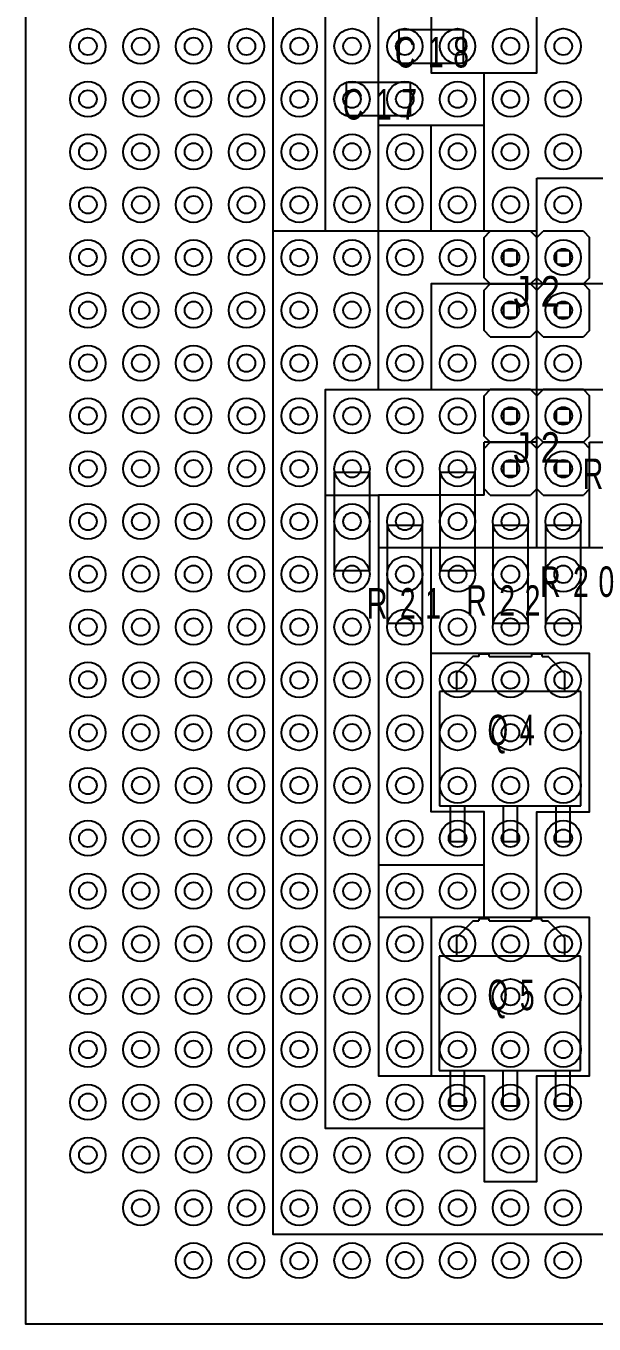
# Model space of a CAD drawing. Units: millimetres on the paper. Extents: x -72.8 to -0.8, y -24.6 to 70.4.
# Drawn here: x -72.8 to -45.5, y -24.6 to 37.8 of the extents above; entities that cross this region are included whole.
import ezdxf

# ---------------------------------------------------------------- set-up
doc = ezdxf.new("R2010")
doc.units = ezdxf.units.MM
for name, color, linetype in [('0-0_十字ユニバーサル基板', 7, 'Continuous'), ('0-2_カットパターン', 1, 'Continuous'), ('0-3_パーツレイアウト', 7, 'Continuous'), ('0-4_パーツナンバー', 3, 'Continuous')]:
    doc.layers.add(name, color=color, linetype=linetype)
doc.styles.add('MS UI Gothic', font='')
doc.styles.get('MS UI Gothic').set_extended_font_data('MS UI Gothic')

msp = doc.modelspace()

# ---------------------------------------------------------------- linework, layer by layer
at = {"layer": '0-0_十字ユニバーサル基板'}
msp.add_lwpolyline([(-0.83, -24.64), (-72.83, -24.64), (-72.83, 70.36), (-0.83, 70.36)], close=True, dxfattribs=at)
for centre, radius in [((-69.85, 36.83), 0.85), ((-67.31, 36.83), 0.85), ((-64.77, 36.83), 0.85), ((-62.23, 36.83), 0.85), ((-59.69, 36.83), 0.85), ((-57.15, 36.83), 0.85), ((-54.61, 36.83), 0.85), ((-52.07, 36.83), 0.85), ((-49.53, 36.83), 0.85), ((-46.99, 36.83), 0.85), ((-69.85, 36.83), 0.425), ((-67.31, 36.83), 0.425), ((-64.77, 36.83), 0.425), ((-62.23, 36.83), 0.425), ((-59.69, 36.83), 0.425), ((-57.15, 36.83), 0.425), ((-54.61, 36.83), 0.425), ((-52.07, 36.83), 0.425), ((-49.53, 36.83), 0.425), ((-46.99, 36.83), 0.425), ((-69.85, 34.29), 0.85), ((-67.31, 34.29), 0.85), ((-64.77, 34.29), 0.85), ((-62.23, 34.29), 0.85), ((-59.69, 34.29), 0.85), ((-57.15, 34.29), 0.85), ((-54.61, 34.29), 0.85), ((-52.07, 34.29), 0.85), ((-49.53, 34.29), 0.85), ((-46.99, 34.29), 0.85), ((-69.85, 34.29), 0.425), ((-67.31, 34.29), 0.425), ((-64.77, 34.29), 0.425), ((-62.23, 34.29), 0.425), ((-59.69, 34.29), 0.425), ((-57.15, 34.29), 0.425), ((-54.61, 34.29), 0.425), ((-52.07, 34.29), 0.425), ((-49.53, 34.29), 0.425), ((-46.99, 34.29), 0.425), ((-69.85, 31.75), 0.85), ((-67.31, 31.75), 0.85), ((-64.77, 31.75), 0.85), ((-62.23, 31.75), 0.85), ((-59.69, 31.75), 0.85), ((-57.15, 31.75), 0.85), ((-54.61, 31.75), 0.85), ((-52.07, 31.75), 0.85), ((-49.53, 31.75), 0.85), ((-46.99, 31.75), 0.85), ((-69.85, 31.75), 0.425), ((-67.31, 31.75), 0.425), ((-64.77, 31.75), 0.425), ((-62.23, 31.75), 0.425), ((-59.69, 31.75), 0.425), ((-57.15, 31.75), 0.425), ((-54.61, 31.75), 0.425), ((-52.07, 31.75), 0.425), ((-49.53, 31.75), 0.425), ((-46.99, 31.75), 0.425), ((-69.85, 29.21), 0.85), ((-67.31, 29.21), 0.85), ((-64.77, 29.21), 0.85), ((-62.23, 29.21), 0.85), ((-59.69, 29.21), 0.85), ((-57.15, 29.21), 0.85), ((-54.61, 29.21), 0.85), ((-52.07, 29.21), 0.85), ((-49.53, 29.21), 0.85), ((-46.99, 29.21), 0.85), ((-69.85, 29.21), 0.425), ((-67.31, 29.21), 0.425), ((-64.77, 29.21), 0.425), ((-62.23, 29.21), 0.425), ((-59.69, 29.21), 0.425), ((-57.15, 29.21), 0.425), ((-54.61, 29.21), 0.425), ((-52.07, 29.21), 0.425), ((-49.53, 29.21), 0.425), ((-46.99, 29.21), 0.425), ((-69.85, 26.67), 0.85), ((-67.31, 26.67), 0.85), ((-64.77, 26.67), 0.85), ((-62.23, 26.67), 0.85), ((-59.69, 26.67), 0.85), ((-57.15, 26.67), 0.85), ((-54.61, 26.67), 0.85), ((-52.07, 26.67), 0.85), ((-49.53, 26.67), 0.85), ((-46.99, 26.67), 0.85), ((-69.85, 26.67), 0.425), ((-67.31, 26.67), 0.425), ((-64.77, 26.67), 0.425), ((-62.23, 26.67), 0.425), ((-59.69, 26.67), 0.425), ((-57.15, 26.67), 0.425), ((-54.61, 26.67), 0.425), ((-52.07, 26.67), 0.425), ((-49.53, 26.67), 0.425), ((-46.99, 26.67), 0.425), ((-69.85, 24.13), 0.85), ((-67.31, 24.13), 0.85), ((-64.77, 24.13), 0.85), ((-62.23, 24.13), 0.85), ((-59.69, 24.13), 0.85), ((-57.15, 24.13), 0.85), ((-54.61, 24.13), 0.85), ((-52.07, 24.13), 0.85), ((-49.53, 24.13), 0.85), ((-46.99, 24.13), 0.85), ((-69.85, 24.13), 0.425), ((-67.31, 24.13), 0.425), ((-64.77, 24.13), 0.425), ((-62.23, 24.13), 0.425), ((-59.69, 24.13), 0.425), ((-57.15, 24.13), 0.425), ((-54.61, 24.13), 0.425), ((-52.07, 24.13), 0.425), ((-49.53, 24.13), 0.425), ((-46.99, 24.13), 0.425), ((-69.85, 21.59), 0.85), ((-69.85, 21.59), 0.425), ((-67.31, 21.59), 0.85), ((-67.31, 21.59), 0.425), ((-64.77, 21.59), 0.85), ((-64.77, 21.59), 0.425), ((-62.23, 21.59), 0.85), ((-62.23, 21.59), 0.425), ((-59.69, 21.59), 0.85), ((-59.69, 21.59), 0.425), ((-57.15, 21.59), 0.85), ((-57.15, 21.59), 0.425), ((-54.61, 21.59), 0.85), ((-54.61, 21.59), 0.425), ((-52.07, 21.59), 0.85), ((-52.07, 21.59), 0.425), ((-49.53, 21.59), 0.85), ((-49.53, 21.59), 0.425), ((-46.99, 21.59), 0.85), ((-46.99, 21.59), 0.425), ((-69.85, 19.05), 0.85), ((-69.85, 19.05), 0.425), ((-67.31, 19.05), 0.85), ((-67.31, 19.05), 0.425), ((-64.77, 19.05), 0.85), ((-64.77, 19.05), 0.425), ((-62.23, 19.05), 0.85), ((-62.23, 19.05), 0.425), ((-59.69, 19.05), 0.85), ((-59.69, 19.05), 0.425), ((-57.15, 19.05), 0.85), ((-57.15, 19.05), 0.425), ((-54.61, 19.05), 0.85), ((-54.61, 19.05), 0.425), ((-52.07, 19.05), 0.85), ((-52.07, 19.05), 0.425), ((-49.53, 19.05), 0.85), ((-49.53, 19.05), 0.425), ((-46.99, 19.05), 0.85), ((-46.99, 19.05), 0.425), ((-69.85, 16.51), 0.85), ((-69.85, 16.51), 0.425), ((-67.31, 16.51), 0.85), ((-67.31, 16.51), 0.425), ((-64.77, 16.51), 0.85), ((-64.77, 16.51), 0.425), ((-62.23, 16.51), 0.85), ((-62.23, 16.51), 0.425), ((-59.69, 16.51), 0.85), ((-59.69, 16.51), 0.425), ((-57.15, 16.51), 0.85), ((-57.15, 16.51), 0.425), ((-54.61, 16.51), 0.85), ((-54.61, 16.51), 0.425), ((-52.07, 16.51), 0.85), ((-52.07, 16.51), 0.425), ((-49.53, 16.51), 0.85), ((-49.53, 16.51), 0.425), ((-46.99, 16.51), 0.85), ((-46.99, 16.51), 0.425), ((-69.85, 13.97), 0.85), ((-69.85, 13.97), 0.425), ((-67.31, 13.97), 0.85), ((-67.31, 13.97), 0.425), ((-64.77, 13.97), 0.85), ((-64.77, 13.97), 0.425), ((-62.23, 13.97), 0.85), ((-62.23, 13.97), 0.425), ((-59.69, 13.97), 0.85), ((-59.69, 13.97), 0.425), ((-57.15, 13.97), 0.85), ((-57.15, 13.97), 0.425), ((-54.61, 13.97), 0.85), ((-54.61, 13.97), 0.425), ((-52.07, 13.97), 0.85), ((-52.07, 13.97), 0.425), ((-49.53, 13.97), 0.85), ((-49.53, 13.97), 0.425), ((-46.99, 13.97), 0.85), ((-46.99, 13.97), 0.425), ((-69.85, 11.43), 0.85), ((-67.31, 11.43), 0.85), ((-64.77, 11.43), 0.85), ((-62.23, 11.43), 0.85), ((-59.69, 11.43), 0.85), ((-57.15, 11.43), 0.85), ((-54.61, 11.43), 0.85), ((-52.07, 11.43), 0.85), ((-49.53, 11.43), 0.85), ((-46.99, 11.43), 0.85), ((-69.85, 11.43), 0.425), ((-67.31, 11.43), 0.425), ((-64.77, 11.43), 0.425), ((-62.23, 11.43), 0.425), ((-59.69, 11.43), 0.425), ((-57.15, 11.43), 0.425), ((-54.61, 11.43), 0.425), ((-52.07, 11.43), 0.425), ((-49.53, 11.43), 0.425), ((-46.99, 11.43), 0.425), ((-69.85, 8.89), 0.85), ((-67.31, 8.89), 0.85), ((-64.77, 8.89), 0.85), ((-62.23, 8.89), 0.85), ((-59.69, 8.89), 0.85), ((-57.15, 8.89), 0.85), ((-54.61, 8.89), 0.85), ((-52.07, 8.89), 0.85), ((-49.53, 8.89), 0.85), ((-46.99, 8.89), 0.85), ((-69.85, 8.89), 0.425), ((-67.31, 8.89), 0.425), ((-64.77, 8.89), 0.425), ((-62.23, 8.89), 0.425), ((-59.69, 8.89), 0.425), ((-57.15, 8.89), 0.425), ((-54.61, 8.89), 0.425), ((-52.07, 8.89), 0.425), ((-49.53, 8.89), 0.425), ((-46.99, 8.89), 0.425), ((-69.85, 6.35), 0.85), ((-67.31, 6.35), 0.85), ((-64.77, 6.35), 0.85), ((-62.23, 6.35), 0.85), ((-59.69, 6.35), 0.85), ((-57.15, 6.35), 0.85), ((-54.61, 6.35), 0.85), ((-52.07, 6.35), 0.85), ((-49.53, 6.35), 0.85), ((-46.99, 6.35), 0.85), ((-69.85, 6.35), 0.425), ((-67.31, 6.35), 0.425), ((-64.77, 6.35), 0.425), ((-62.23, 6.35), 0.425), ((-59.69, 6.35), 0.425), ((-57.15, 6.35), 0.425), ((-54.61, 6.35), 0.425), ((-52.07, 6.35), 0.425), ((-49.53, 6.35), 0.425), ((-46.99, 6.35), 0.425), ((-69.85, 3.81), 0.85), ((-67.31, 3.81), 0.85), ((-64.77, 3.81), 0.85), ((-62.23, 3.81), 0.85), ((-59.69, 3.81), 0.85), ((-57.15, 3.81), 0.85), ((-54.61, 3.81), 0.85), ((-52.07, 3.81), 0.85), ((-49.53, 3.81), 0.85), ((-46.99, 3.81), 0.85), ((-69.85, 3.81), 0.425), ((-67.31, 3.81), 0.425), ((-64.77, 3.81), 0.425), ((-62.23, 3.81), 0.425), ((-59.69, 3.81), 0.425), ((-57.15, 3.81), 0.425), ((-54.61, 3.81), 0.425), ((-52.07, 3.81), 0.425), ((-49.53, 3.81), 0.425), ((-46.99, 3.81), 0.425), ((-69.85, 1.27), 0.85), ((-67.31, 1.27), 0.85), ((-64.77, 1.27), 0.85), ((-62.23, 1.27), 0.85), ((-59.69, 1.27), 0.85), ((-57.15, 1.27), 0.85), ((-54.61, 1.27), 0.85), ((-52.07, 1.27), 0.85), ((-49.53, 1.27), 0.85), ((-46.99, 1.27), 0.85), ((-69.85, 1.27), 0.425), ((-67.31, 1.27), 0.425), ((-64.77, 1.27), 0.425), ((-62.23, 1.27), 0.425), ((-59.69, 1.27), 0.425), ((-57.15, 1.27), 0.425), ((-54.61, 1.27), 0.425), ((-52.07, 1.27), 0.425), ((-49.53, 1.27), 0.425), ((-46.99, 1.27), 0.425), ((-69.85, -1.27), 0.85), ((-67.31, -1.27), 0.85), ((-64.77, -1.27), 0.85), ((-62.23, -1.27), 0.85), ((-59.69, -1.27), 0.85), ((-57.15, -1.27), 0.85), ((-54.61, -1.27), 0.85), ((-52.07, -1.27), 0.85), ((-49.53, -1.27), 0.85), ((-46.99, -1.27), 0.85), ((-69.85, -1.27), 0.425), ((-67.31, -1.27), 0.425), ((-64.77, -1.27), 0.425), ((-62.23, -1.27), 0.425), ((-59.69, -1.27), 0.425), ((-57.15, -1.27), 0.425), ((-54.61, -1.27), 0.425), ((-52.07, -1.27), 0.425), ((-49.53, -1.27), 0.425), ((-46.99, -1.27), 0.425), ((-69.85, -3.81), 0.85), ((-67.31, -3.81), 0.85), ((-64.77, -3.81), 0.85), ((-62.23, -3.81), 0.85), ((-59.69, -3.81), 0.85), ((-57.15, -3.81), 0.85), ((-54.61, -3.81), 0.85), ((-52.07, -3.81), 0.85), ((-49.53, -3.81), 0.85), ((-46.99, -3.81), 0.85), ((-69.85, -3.81), 0.425), ((-67.31, -3.81), 0.425), ((-64.77, -3.81), 0.425), ((-62.23, -3.81), 0.425), ((-59.69, -3.81), 0.425), ((-57.15, -3.81), 0.425), ((-54.61, -3.81), 0.425), ((-52.07, -3.81), 0.425), ((-49.53, -3.81), 0.425), ((-46.99, -3.81), 0.425), ((-69.85, -6.35), 0.85), ((-67.31, -6.35), 0.85), ((-64.77, -6.35), 0.85), ((-62.23, -6.35), 0.85), ((-59.69, -6.35), 0.85), ((-57.15, -6.35), 0.85), ((-54.61, -6.35), 0.85), ((-52.07, -6.35), 0.85), ((-49.53, -6.35), 0.85), ((-46.99, -6.35), 0.85), ((-69.85, -6.35), 0.425), ((-67.31, -6.35), 0.425), ((-64.77, -6.35), 0.425), ((-62.23, -6.35), 0.425), ((-59.69, -6.35), 0.425), ((-57.15, -6.35), 0.425), ((-54.61, -6.35), 0.425), ((-52.07, -6.35), 0.425), ((-49.53, -6.35), 0.425), ((-46.99, -6.35), 0.425), ((-69.85, -8.89), 0.85), ((-67.31, -8.89), 0.85), ((-64.77, -8.89), 0.85), ((-62.23, -8.89), 0.85), ((-59.69, -8.89), 0.85), ((-57.15, -8.89), 0.85), ((-54.61, -8.89), 0.85), ((-52.07, -8.89), 0.85), ((-49.53, -8.89), 0.85), ((-46.99, -8.89), 0.85), ((-69.85, -8.89), 0.425), ((-67.31, -8.89), 0.425), ((-64.77, -8.89), 0.425), ((-62.23, -8.89), 0.425), ((-59.69, -8.89), 0.425), ((-57.15, -8.89), 0.425), ((-54.61, -8.89), 0.425), ((-52.07, -8.89), 0.425), ((-49.53, -8.89), 0.425), ((-46.99, -8.89), 0.425), ((-69.85, -11.43), 0.85), ((-67.31, -11.43), 0.85), ((-64.77, -11.43), 0.85), ((-62.23, -11.43), 0.85), ((-59.69, -11.43), 0.85), ((-57.15, -11.43), 0.85), ((-54.61, -11.43), 0.85), ((-52.07, -11.43), 0.85), ((-49.53, -11.43), 0.85), ((-46.99, -11.43), 0.85), ((-69.85, -11.43), 0.425), ((-67.31, -11.43), 0.425), ((-64.77, -11.43), 0.425), ((-62.23, -11.43), 0.425), ((-59.69, -11.43), 0.425), ((-57.15, -11.43), 0.425), ((-54.61, -11.43), 0.425), ((-52.07, -11.43), 0.425), ((-49.53, -11.43), 0.425), ((-46.99, -11.43), 0.425), ((-69.85, -13.97), 0.85), ((-69.85, -13.97), 0.425), ((-67.31, -13.97), 0.85), ((-67.31, -13.97), 0.425), ((-64.77, -13.97), 0.85), ((-64.77, -13.97), 0.425), ((-62.23, -13.97), 0.85), ((-62.23, -13.97), 0.425), ((-59.69, -13.97), 0.85), ((-59.69, -13.97), 0.425), ((-57.15, -13.97), 0.85), ((-57.15, -13.97), 0.425), ((-54.61, -13.97), 0.85), ((-54.61, -13.97), 0.425), ((-52.07, -13.97), 0.85), ((-52.07, -13.97), 0.425), ((-49.53, -13.97), 0.85), ((-49.53, -13.97), 0.425), ((-46.99, -13.97), 0.85), ((-46.99, -13.97), 0.425), ((-69.85, -16.51), 0.85), ((-69.85, -16.51), 0.425), ((-67.31, -16.51), 0.85), ((-67.31, -16.51), 0.425), ((-64.77, -16.51), 0.85), ((-64.77, -16.51), 0.425), ((-62.23, -16.51), 0.85), ((-62.23, -16.51), 0.425), ((-59.69, -16.51), 0.85), ((-59.69, -16.51), 0.425), ((-57.15, -16.51), 0.85), ((-57.15, -16.51), 0.425), ((-54.61, -16.51), 0.85), ((-54.61, -16.51), 0.425), ((-52.07, -16.51), 0.85), ((-52.07, -16.51), 0.425), ((-49.53, -16.51), 0.85), ((-49.53, -16.51), 0.425), ((-46.99, -16.51), 0.85), ((-46.99, -16.51), 0.425), ((-67.31, -19.05), 0.85), ((-67.31, -19.05), 0.425), ((-64.77, -19.05), 0.85), ((-64.77, -19.05), 0.425), ((-62.23, -19.05), 0.85), ((-62.23, -19.05), 0.425), ((-59.69, -19.05), 0.85), ((-59.69, -19.05), 0.425), ((-57.15, -19.05), 0.85), ((-57.15, -19.05), 0.425), ((-54.61, -19.05), 0.85), ((-54.61, -19.05), 0.425), ((-52.07, -19.05), 0.85), ((-52.07, -19.05), 0.425), ((-49.53, -19.05), 0.85), ((-49.53, -19.05), 0.425), ((-46.99, -19.05), 0.85), ((-46.99, -19.05), 0.425), ((-64.77, -21.59), 0.85), ((-64.77, -21.59), 0.425), ((-62.23, -21.59), 0.85), ((-62.23, -21.59), 0.425), ((-59.69, -21.59), 0.85), ((-59.69, -21.59), 0.425), ((-57.15, -21.59), 0.85), ((-57.15, -21.59), 0.425), ((-54.61, -21.59), 0.85), ((-54.61, -21.59), 0.425), ((-52.07, -21.59), 0.85), ((-52.07, -21.59), 0.425), ((-49.53, -21.59), 0.85), ((-49.53, -21.59), 0.425), ((-46.99, -21.59), 0.85), ((-46.99, -21.59), 0.425)]:
    msp.add_circle(centre, radius, dxfattribs=at)
at = {"layer": '0-2_カットパターン'}
for p, q in [((-50.8, 27.94), (-50.8, 35.56)), ((-50.8, 33.02), (-55.88, 33.02)), ((-53.34, 27.94), (-53.34, 33.02)), ((-48.26, 30.48), (-38.1, 30.48)), ((-48.26, 12.7), (-48.26, 30.48)), ((-48.26, 27.94), (-60.96, 27.94)), ((-50.8, 15.24), (-50.8, 17.78)), ((-48.26, 17.78), (-50.8, 17.78)), ((-45.72, 12.7), (-45.72, 17.78)), ((-45.72, 17.78), (-40.64, 17.78)), ((-58.42, 15.24), (-55.88, 15.24)), ((-55.88, -2.54), (-50.8, -2.54)), ((-53.34, -5.08), (-53.34, -12.7))]:
    msp.add_line(p, q, dxfattribs=at)
msp.add_lwpolyline([(-60.96, 68.58), (-60.96, -20.32), (-7.62, -20.32), (-7.62, 68.58)], close=True, dxfattribs=at)
for points in [[(-53.34, 66.04), (-53.34, 35.56), (-48.26, 35.56), (-48.26, 60.96)], [(-58.42, 27.94), (-58.42, 43.18), (-55.88, 43.18), (-55.88, 45.72), (-60.96, 45.72)], [(-55.88, 20.32), (-55.88, 40.64), (-58.42, 40.64)], [(-40.64, 2.54), (-40.64, 7.62), (-38.1, 7.62), (-38.1, 10.16), (-35.56, 10.16), (-35.56, 25.4), (-53.34, 25.4), (-53.34, 20.32)], [(-50.8, -15.24), (-58.42, -15.24), (-58.42, 20.32), (-43.18, 20.32)], [(-35.56, 17.78), (-38.1, 17.78), (-38.1, 12.7), (-55.88, 12.7)], [(-50.8, 15.24), (-55.88, 15.24), (-55.88, -12.7), (-50.8, -12.7), (-50.8, -17.78), (-48.26, -17.78), (-48.26, -12.7), (-45.72, -12.7), (-45.72, -5.08), (-55.88, -5.08)], [(-50.8, -5.08), (-50.8, 0), (-53.34, 0), (-53.34, 12.7)], [(-48.26, -5.08), (-48.26, 0), (-45.72, 0), (-45.72, 7.62), (-53.34, 7.62)]]:
    msp.add_lwpolyline(points, dxfattribs=at)
at = {"layer": '0-3_パーツレイアウト'}
for p, q in [((-48.56, 27.94), (-50.5, 27.94)), ((-48.56, 27.94), (-48.26, 27.64)), ((-48.26, 25.7), (-48.26, 27.64)), ((-46.02, 27.94), (-47.96, 27.94)), ((-46.02, 27.94), (-45.72, 27.64)), ((-45.72, 25.7), (-45.72, 27.64)), ((-49.265, 26.995), (-49.795, 26.995)), ((-49.265, 26.995), (-49.205, 26.935)), ((-49.205, 26.405), (-49.205, 26.935)), ((-46.725, 26.995), (-47.255, 26.995)), ((-46.725, 26.995), (-46.665, 26.935)), ((-46.665, 26.405), (-46.665, 26.935)), ((-49.795, 26.345), (-49.265, 26.345)), ((-49.205, 26.405), (-49.265, 26.345)), ((-47.255, 26.345), (-46.725, 26.345)), ((-46.665, 26.405), (-46.725, 26.345)), ((-50.5, 25.4), (-50.8, 25.7)), ((-48.26, 25.7), (-48.56, 25.4)), ((-47.96, 25.4), (-48.26, 25.7)), ((-45.72, 25.7), (-46.02, 25.4)), ((-50.5, 25.4), (-48.56, 25.4)), ((-48.56, 25.4), (-50.5, 25.4)), ((-48.56, 25.4), (-48.26, 25.1)), ((-48.26, 23.16), (-48.26, 25.1)), ((-47.96, 25.4), (-46.02, 25.4)), ((-46.02, 25.4), (-47.96, 25.4)), ((-46.02, 25.4), (-45.72, 25.1)), ((-45.72, 23.16), (-45.72, 25.1)), ((-49.265, 24.455), (-49.795, 24.455)), ((-49.265, 24.455), (-49.205, 24.395)), ((-49.205, 23.865), (-49.205, 24.395)), ((-46.725, 24.455), (-47.255, 24.455)), ((-46.725, 24.455), (-46.665, 24.395)), ((-46.665, 23.865), (-46.665, 24.395)), ((-49.795, 23.805), (-49.265, 23.805)), ((-49.205, 23.865), (-49.265, 23.805)), ((-47.255, 23.805), (-46.725, 23.805)), ((-46.665, 23.865), (-46.725, 23.805)), ((-50.5, 22.86), (-50.8, 23.16)), ((-48.26, 23.16), (-48.56, 22.86)), ((-47.96, 22.86), (-48.26, 23.16)), ((-45.72, 23.16), (-46.02, 22.86)), ((-50.5, 22.86), (-48.56, 22.86)), ((-47.96, 22.86), (-46.02, 22.86)), ((-48.56, 20.32), (-50.5, 20.32)), ((-48.56, 20.32), (-48.26, 20.02)), ((-48.26, 18.08), (-48.26, 20.02)), ((-46.02, 20.32), (-47.96, 20.32)), ((-46.02, 20.32), (-45.72, 20.02)), ((-45.72, 18.08), (-45.72, 20.02)), ((-49.265, 19.375), (-49.795, 19.375)), ((-49.265, 19.375), (-49.205, 19.315)), ((-46.725, 19.375), (-47.255, 19.375)), ((-46.725, 19.375), (-46.665, 19.315)), ((-49.205, 18.785), (-49.265, 18.725)), ((-49.205, 18.785), (-49.205, 19.315)), ((-46.665, 18.785), (-46.725, 18.725)), ((-46.665, 18.785), (-46.665, 19.315)), ((-49.795, 18.725), (-49.265, 18.725)), ((-47.255, 18.725), (-46.725, 18.725)), ((-50.5, 17.78), (-50.8, 18.08)), ((-50.5, 17.78), (-48.56, 17.78)), ((-48.56, 17.78), (-50.5, 17.78)), ((-48.26, 18.08), (-48.56, 17.78)), ((-48.56, 17.78), (-48.26, 17.48)), ((-47.96, 17.78), (-48.26, 18.08)), ((-47.96, 17.78), (-46.02, 17.78)), ((-46.02, 17.78), (-47.96, 17.78)), ((-45.72, 18.08), (-46.02, 17.78)), ((-46.02, 17.78), (-45.72, 17.48)), ((-48.26, 15.54), (-48.26, 17.48)), ((-45.72, 15.54), (-45.72, 17.48)), ((-49.265, 16.835), (-49.795, 16.835)), ((-49.265, 16.835), (-49.205, 16.775)), ((-49.205, 16.245), (-49.265, 16.185)), ((-49.205, 16.245), (-49.205, 16.775)), ((-46.725, 16.835), (-47.255, 16.835)), ((-46.725, 16.835), (-46.665, 16.775)), ((-46.665, 16.245), (-46.725, 16.185)), ((-46.665, 16.245), (-46.665, 16.775)), ((-49.795, 16.185), (-49.265, 16.185)), ((-47.255, 16.185), (-46.725, 16.185)), ((-50.5, 15.24), (-50.8, 15.54)), ((-50.5, 15.24), (-48.56, 15.24)), ((-48.26, 15.54), (-48.56, 15.24)), ((-47.96, 15.24), (-48.26, 15.54)), ((-47.96, 15.24), (-46.02, 15.24)), ((-45.72, 15.54), (-46.02, 15.24)), ((-51.052, 7.583), (-51.052, 7.483)), ((-50.552, 7.583), (-51.052, 7.583)), ((-50.552, 7.483), (-50.552, 7.583)), ((-48.51, 7.583), (-48.51, 7.483)), ((-48.01, 7.583), (-48.51, 7.583)), ((-48.01, 7.483), (-48.01, 7.583)), ((-50.552, 7.483), (-48.51, 7.483)), ((-48.01, 7.483), (-47.729, 7.483)), ((-46.925, 6.68), (-47.729, 7.484)), ((-52.125, 6.68), (-52.125, 5.79)), ((-46.925, 6.68), (-46.925, 5.789)), ((-52.949, 5.79), (-52.949, 0.29)), ((-46.149, 5.79), (-52.949, 5.79)), ((-46.149, 0.29), (-46.149, 5.79)), ((-52.949, 0.29), (-46.149, 0.29)), ((-52.43, 0.282), (-52.43, -1.418)), ((-51.73, -1.418), (-51.73, 0.282)), ((-49.883, 0.282), (-49.883, -1.418)), ((-49.183, -1.418), (-49.183, 0.282)), ((-47.352, 0.282), (-47.352, -1.418)), ((-46.652, -1.418), (-46.652, 0.282)), ((-52.43, -1.418), (-51.73, -1.418)), ((-49.883, -1.418), (-49.183, -1.418)), ((-47.352, -1.418), (-46.652, -1.418)), ((-51.057, -5.141), (-51.057, -5.241)), ((-50.557, -5.141), (-51.057, -5.141)), ((-50.557, -5.241), (-50.557, -5.141)), ((-50.557, -5.241), (-48.515, -5.241)), ((-48.515, -5.141), (-48.515, -5.241)), ((-48.015, -5.141), (-48.515, -5.141)), ((-48.015, -5.241), (-48.015, -5.141)), ((-48.015, -5.241), (-47.734, -5.241)), ((-46.93, -6.045), (-47.734, -5.241)), ((-52.13, -6.045), (-52.13, -6.935)), ((-46.93, -6.045), (-46.93, -6.935)), ((-52.954, -6.935), (-52.954, -12.435)), ((-46.154, -6.935), (-52.954, -6.935)), ((-46.154, -12.435), (-46.154, -6.935)), ((-52.954, -12.435), (-46.154, -12.435)), ((-52.435, -12.443), (-52.435, -14.143)), ((-51.735, -14.143), (-51.735, -12.443)), ((-49.888, -12.443), (-49.888, -14.143)), ((-49.188, -14.143), (-49.188, -12.443)), ((-47.357, -12.443), (-47.357, -14.143)), ((-46.657, -14.143), (-46.657, -12.443)), ((-52.435, -14.143), (-51.735, -14.143)), ((-49.888, -14.143), (-49.188, -14.143)), ((-47.357, -14.143), (-46.657, -14.143))]:
    msp.add_line(p, q, dxfattribs=at)
for points in [[(-54.895, 36.025), (-51.795, 36.025), (-51.795, 37.625), (-54.895, 37.625)], [(-57.436, 33.495), (-54.336, 33.495), (-54.336, 35.095), (-57.436, 35.095)], [(-58, 11.62), (-56.3, 11.62), (-56.3, 16.32), (-58, 16.32)], [(-52.92, 11.62), (-51.22, 11.62), (-51.22, 16.32), (-52.92, 16.32)], [(-55.46, 9.08), (-53.76, 9.08), (-53.76, 13.78), (-55.46, 13.78)], [(-50.38, 9.08), (-48.68, 9.08), (-48.68, 13.78), (-50.38, 13.78)], [(-47.84, 9.08), (-46.14, 9.08), (-46.14, 13.78), (-47.84, 13.78)]]:
    msp.add_lwpolyline(points, close=True, dxfattribs=at)
for points in [[(-50.8, 25.7), (-50.8, 27.64), (-50.5, 27.94)], [(-48.26, 25.7), (-48.26, 27.64), (-47.96, 27.94)], [(-49.795, 26.345), (-49.855, 26.405), (-49.855, 26.935), (-49.795, 26.995)], [(-47.255, 26.345), (-47.315, 26.405), (-47.315, 26.935), (-47.255, 26.995)], [(-50.8, 23.16), (-50.8, 25.1), (-50.5, 25.4)], [(-48.26, 23.16), (-48.26, 25.1), (-47.96, 25.4)], [(-49.795, 23.805), (-49.855, 23.865), (-49.855, 24.395), (-49.795, 24.455)], [(-47.255, 23.805), (-47.315, 23.865), (-47.315, 24.395), (-47.255, 24.455)], [(-50.8, 18.08), (-50.8, 20.02), (-50.5, 20.32)], [(-48.26, 18.08), (-48.26, 20.02), (-47.96, 20.32)], [(-49.795, 18.725), (-49.855, 18.785), (-49.855, 19.315), (-49.795, 19.375)], [(-47.255, 18.725), (-47.315, 18.785), (-47.315, 19.315), (-47.255, 19.375)], [(-50.8, 15.54), (-50.8, 17.48), (-50.5, 17.78)], [(-48.26, 15.54), (-48.26, 17.48), (-47.96, 17.78)], [(-49.795, 16.185), (-49.855, 16.245), (-49.855, 16.775), (-49.795, 16.835)], [(-47.255, 16.185), (-47.315, 16.245), (-47.315, 16.775), (-47.255, 16.835)], [(-52.125, 6.68), (-51.321, 7.484), (-51.052, 7.484)], [(-52.13, -6.045), (-51.326, -5.241), (-51.057, -5.241)]]:
    msp.add_lwpolyline(points, dxfattribs=at)

# ---------------------------------------------------------------- texts
at = {"layer": '0-4_パーツナンバー', "char_height": 1.466, "attachment_point": 7, "style": 'MS UI Gothic'}
for s, insert in [('\\T1.6;\\W0.7;C18', (-55.09, 35.791)), ('\\T1.6;\\W0.7;C17', (-57.594, 33.286)), ('\\T1.57;\\W0.85;J2', (-49.381, 24.291)), ('\\T1.57;\\W0.85;J2', (-49.381, 16.778)), ('\\T1.6;\\W0.7;R19', (-46.056, 15.513)), ('\\T1.6;\\W0.7;R20', (-48.105, 10.322)), ('\\T1.6;\\W0.7;R21', (-56.438, 9.298)), ('\\T1.6;\\W0.7;R22', (-51.657, 9.434)), ('\\T1.57;\\W0.65;Q4', (-50.632, 2.802)), ('\\T1.57;\\W0.65;Q5', (-50.632, -9.943))]:
    msp.add_mtext(s, dxfattribs=dict(at, insert=insert))

doc.saveas('drawing.dxf')
